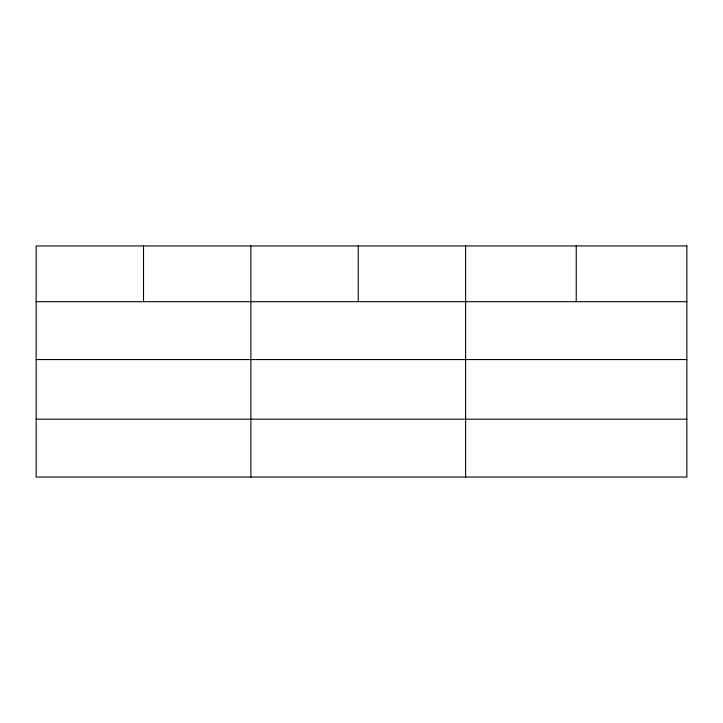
<?xml version="1.0" encoding="UTF-8"?>
<svg xmlns="http://www.w3.org/2000/svg" width="723" height="723" viewBox="0 0 723 723"><rect width="100%" height="100%" fill="white"/><g stroke="black" fill="none" stroke-linecap="round" stroke-linejoin="round"><path stroke-width="1.08" d="M36.15 301.69L686.85 301.69M36.15 359.557L686.85 359.557M36.15 419.177L686.85 419.177M576.231 245.947L576.231 301.69M465.612 245.947L465.612 477.053M358.247 245.947L358.247 301.69M250.881 245.947L250.881 477.053M143.516 245.947L143.516 301.69M686.85 245.947L36.15 245.947L36.15 477.053L686.85 477.053L686.85 245.947"/></g></svg>
